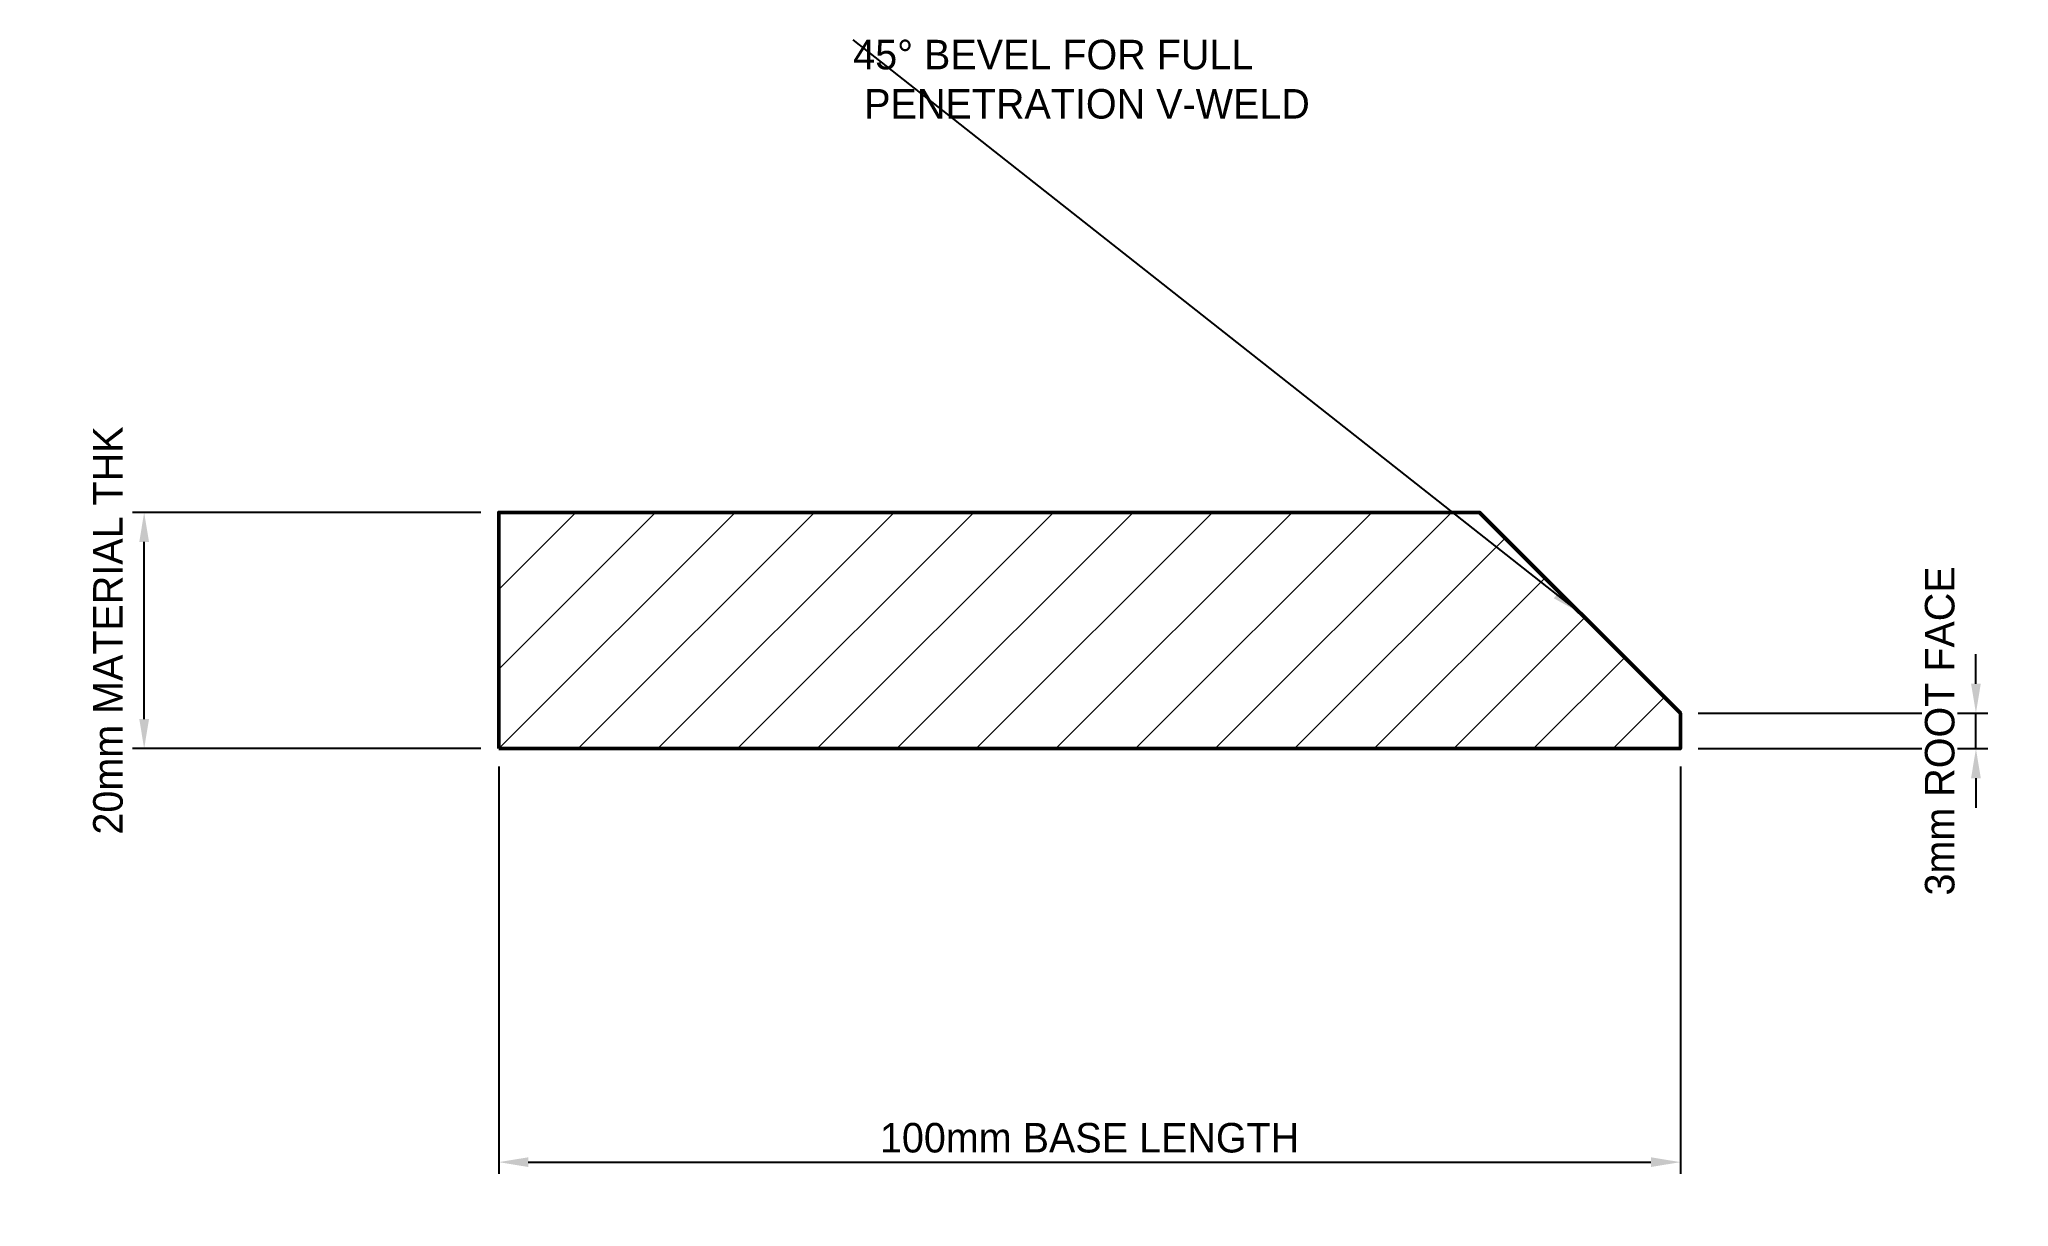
# Model space of a CAD drawing. Header units: metres. Extents: x -39 to 128, y -39 to 60.
import ezdxf

# ---------------------------------------------------------------- set-up
doc = ezdxf.new("R2010")
doc.units = ezdxf.units.M
for name, color, linetype, lineweight in [('DIMENSIONS', 7, 'Continuous', 25), ('GEOMETRY', 7, 'Continuous', 50), ('HATCH', 7, 'Continuous', 13)]:
    doc.layers.add(name, color=color, linetype=linetype, lineweight=lineweight)
doc.dimstyles.new('ENGINEERING_STYLE', dxfattribs={"dimtxt": 2.5, "dimasz": 2.5, "dimexe": 1, "dimexo": 1.5, "dimgap": 0.8, "dimtad": 1, "dimcen": 2.5, "dimazin": 3, "dimtfac": 1, "dimtmove": 0, "dimatfit": 3, "dimtfill": 1})

msp = doc.modelspace()

# ---------------------------------------------------------------- hatches: boundary and pattern name
at = {"layer": 'HATCH'}
h = msp.add_hatch(dxfattribs=at)
h.set_pattern_fill('ANSI31', scale=1.5)
h.paths.add_polyline_path([(0, 0), (100, 0), (100, 3), (83, 20), (0, 20)])

# ---------------------------------------------------------------- linework, layer by layer
at = {"layer": 'GEOMETRY'}
msp.add_lwpolyline([(0, 0), (100, 0), (100, 3), (83, 20), (0, 20)], close=True, dxfattribs=at)

# ---------------------------------------------------------------- texts
at = {"layer": 'DIMENSIONS', "insert": (30, 60), "char_height": 2.5, "attachment_point": 1}
msp.add_mtext('45%%D BEVEL FOR FULL\\P PENETRATION V-WELD', dxfattribs=at)

# ---------------------------------------------------------------- leaders
at = {"layer": 'DIMENSIONS'}
msp.add_leader([(91.5, 11.5), (30, 60)], dimstyle='ENGINEERING_STYLE', dxfattribs=at)

# ---------------------------------------------------------------- next in the draw order: dimensions: what is measured, and where the dimension line sits
msp.add_linear_dim(base=(0, -35), p1=(0, 0), p2=(100, 0), text='100mm BASE LENGTH', dimstyle='ENGINEERING_STYLE', dxfattribs=at).render()

# ---------------------------------------------------------------- next in the draw order: dimensions: what is measured, and where the dimension line sits
for base, p1, p2, text in [((-30, 0), (0, 0), (0, 20), '20mm MATERIAL THK'), ((125, 0), (100, 0), (100, 3), '3mm ROOT FACE')]:
    msp.add_linear_dim(base=base, p1=p1, p2=p2, angle=90, text=text, dimstyle='ENGINEERING_STYLE', dxfattribs=at).render()

doc.saveas('drawing.dxf')
